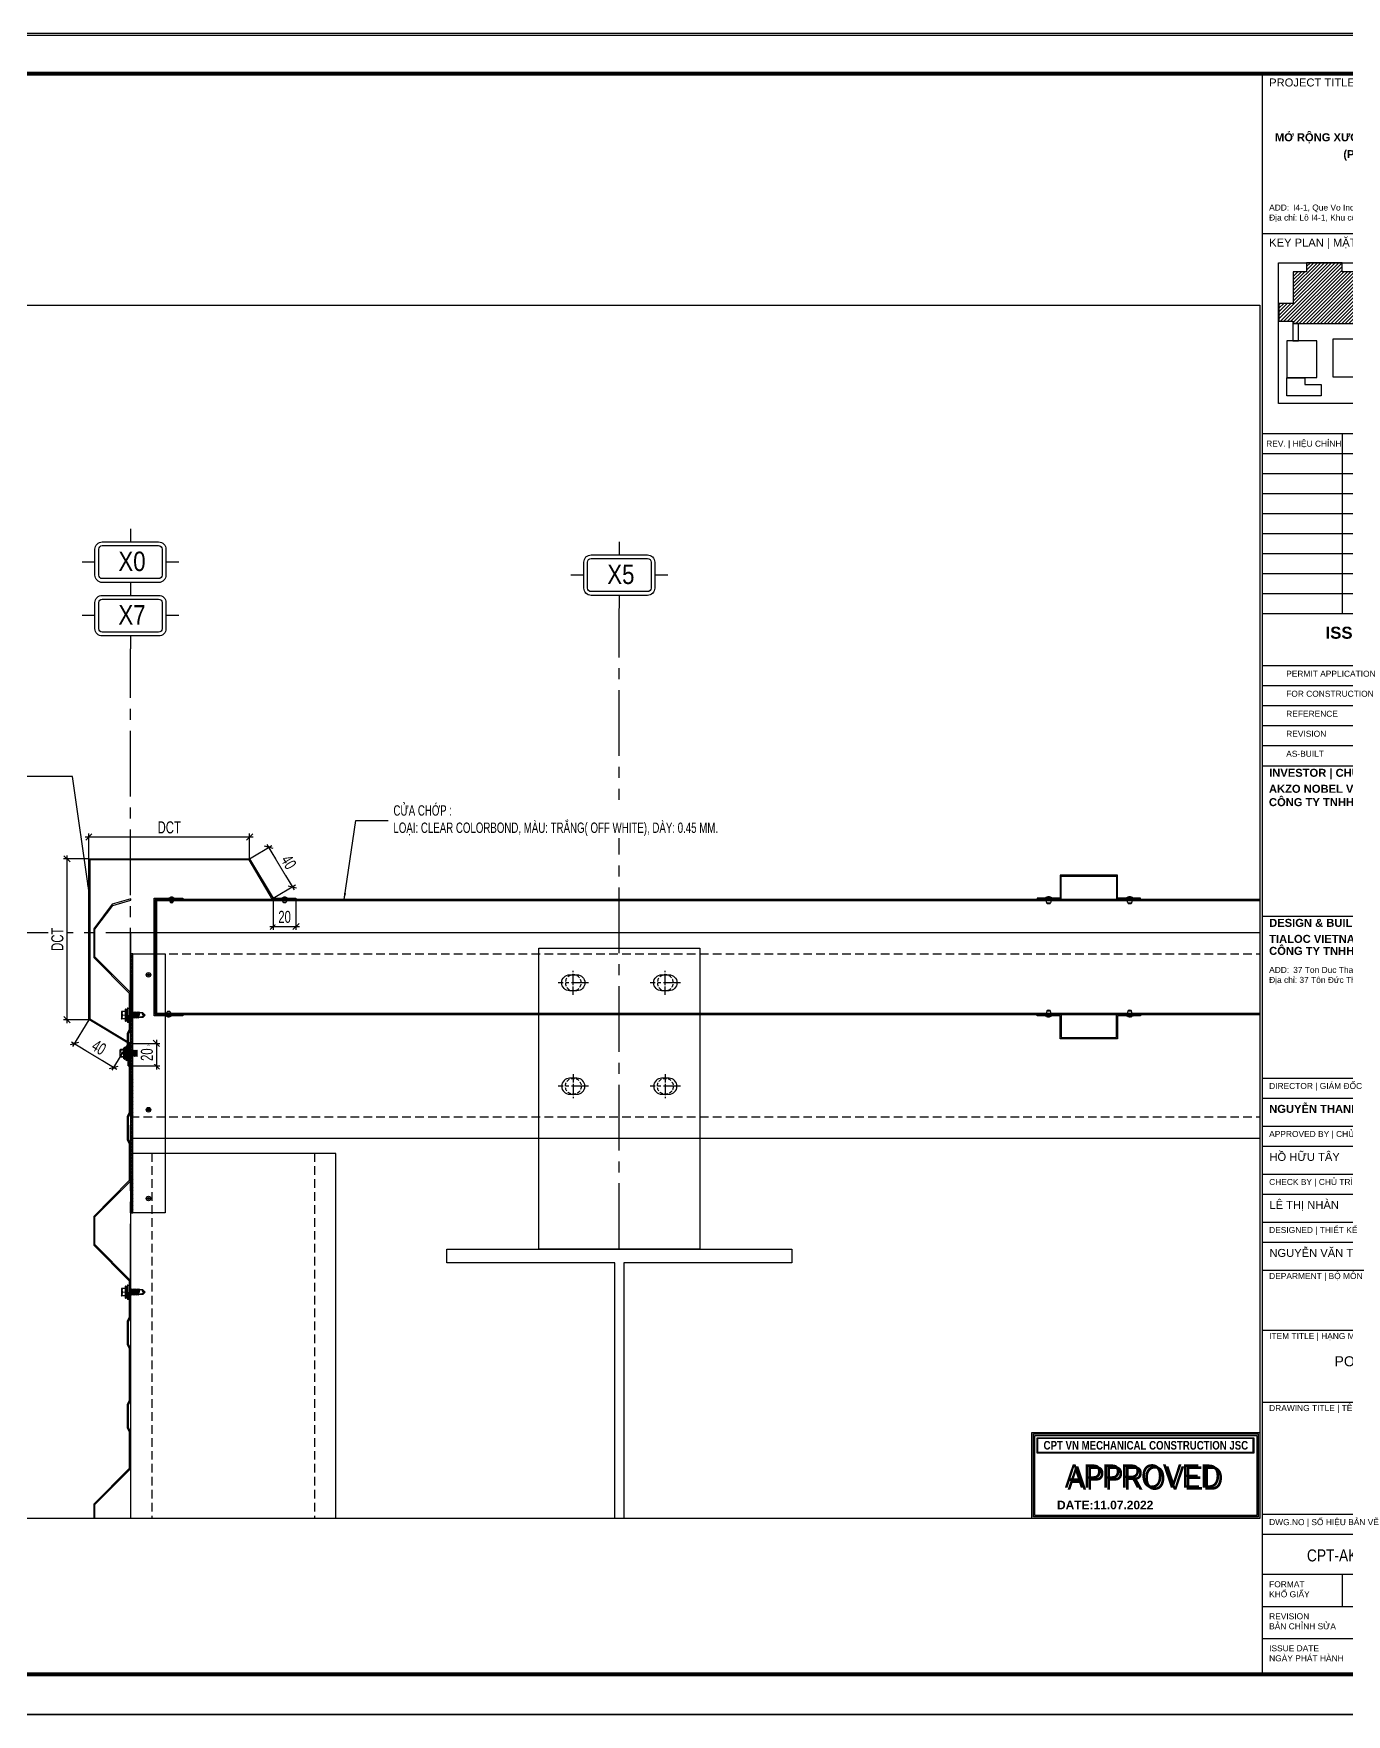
# Model space of a CAD drawing. Header units: inches. Extents: x 340055 to 349452, y -34649 to -30845.
# Drawn here: x 347856.7 to 348237.1, y -33834.9 to -33347.9 of the extents above; entities that cross this region are included whole.
import ezdxf
from ezdxf.enums import TextEntityAlignment as Align

# ---------------------------------------------------------------- set-up
doc = ezdxf.new("R2010")
doc.units = ezdxf.units.IN
doc.header["$MEASUREMENT"] = 0
doc.linetypes.add('CENTER2', pattern=[28.575, 19.05, -3.175, 3.175, -3.175])
doc.linetypes.add('HIDDEN', pattern=[0.375, 0.25, -0.125])
for name, color, linetype in [('0 @ 1', 7, 'Continuous'), ('1', 1, 'Continuous'), ('2', 2, 'Continuous'), ('250', 250, 'Continuous'), ('251', 251, 'Continuous'), ('3', 3, 'Continuous'), ('6', 6, 'Continuous'), ('7', 7, 'Continuous'), ('8', 8, 'Continuous'), ('9', 9, 'Continuous'), ('Co ban', 2, 'Continuous'), ('DIM', 8, 'Continuous'), ('flashing', 6, 'Continuous'), ('NET IN', 3, 'Continuous'), ('STRUCTURE', 1, 'Continuous')]:
    doc.layers.add(name, color=color, linetype=linetype)
doc.layers.add('Cover text', color=7, linetype='Continuous', true_color=0x52370f)
for name, color, linetype, lineweight in [('TEXT @ 1', 7, 'Continuous', 20), ('TL-TIILE BLOCK A2$0$TL-TITLE BLOCK - TEXT @ 1', 7, 'Continuous', 25), ('TL-TIILE BLOCK A2$0$TL-TITLE BLOCK 1', 7, 'Continuous', 50), ('TL-TIILE BLOCK A2$0$TL-TITLE BLOCK 2', 7, 'Continuous', 25), ('TL-TITLE BLOCK - TEXT', 7, 'Continuous', 25)]:
    doc.layers.add(name, color=color, linetype=linetype, lineweight=lineweight)
doc.styles.add('2501', font='', dxfattribs={"height": 250})
doc.styles.add('hx2', font='')
doc.styles.add('HX3', font='')
doc.styles.add('ST1H', font='vnshxh.shx', dxfattribs={"width": 0.7})
doc.styles.add('TIEU DE', font='', dxfattribs={"width": 0.8})
doc.styles.add('TL-TIILE BLOCK A2$0$MEP-TEXT T.BLOCK 1', font='arial.ttf', dxfattribs={"height": 1.5})
doc.styles.add('TL-TIILE BLOCK A2$0$MEP-TEXT T.BLOCK 2', font='arial.ttf')
doc.styles.add('TL-TIILE BLOCK A2$0$MEP-TEXT T.BLOCK 3', font='arial.ttf', dxfattribs={"height": 3})
doc.styles.get('2501').set_extended_font_data('.VnArialH', bold=True)
doc.styles.get('hx2').set_extended_font_data('.VnArial NarrowH')
doc.styles.get('HX3').set_extended_font_data('.VnBlackH')
doc.styles.get('TIEU DE').set_extended_font_data('.VnArial NarrowH')
doc.dimstyles.new('3', dxfattribs={"dimtxt": 3.5, "dimasz": 1.8, "dimexe": 1, "dimexo": 0, "dimgap": 1, "dimtad": 1, "dimdec": 0, "dimlfac": 3, "dimzin": 0, "dimdsep": 46, "dimtxsty": 'ST1H', "dimblk": 'OBLIQUE', "dimcen": 1, "dimdle": 1, "dimclrd": 8, "dimclre": 8, "dimclrt": 3, "dimadec": 0, "dimazin": 0, "dimtfac": 1, "dimtdec": 0, "dimtix": 1, "dimtofl": 0, "dimtmove": 1, "dimatfit": 3, "dimfxl": 0, "dimtolj": 1, "dimtzin": 0, "dimlwd": -1, "dimlwe": -1, "dimarcsym": 0})

# ---------------------------------------------------------------- blocks, each defined once
blk = doc.blocks.new('OVAl18-26')
at = {"layer": '250', "linetype": 'HIDDEN', "ltscale": 3}
blk.add_circle((0, 0), 1.78, dxfattribs=at)
at = {"layer": 'Co ban', "color": 71}
for p, q in [((0.82, 1.78), (-0.82, 1.78)), ((-0.82, -1.78), (0.82, -1.78))]:
    blk.add_line(p, q, dxfattribs=at)
for centre, start, end in [((-0.82, 0), 90, 270), ((0.82, 0), 270, 90)]:
    blk.add_arc(centre, 1.78, start, end, dxfattribs=at)
at = {"layer": 'DIM', "color": 5, "linetype": 'CENTER2', "ltscale": 0.2}
blk.add_line((-3.41, 0), (3.41, 0), dxfattribs=at)
at = {"layer": 'DIM', "color": 5, "linetype": 'CENTER2', "ltscale": 0.1}
blk.add_line((0, -2.74), (0, 2.74), dxfattribs=at)
blk.add_line((0, -2.74), (0, 2.74), dxfattribs=at)
blk = doc.blocks.new('751')
at = {"true_color": 0xfa051e}
h = blk.add_hatch(dxfattribs=at)
h.set_pattern_fill('ANSI31', color=1, scale=3, style=0)
h.set_pattern_definition([(135, (666177.15917, -3958.0753), (0.26516504294, 0.26516504294), [])])
h.paths.add_polyline_path([(349602.32, -42372.48), (349602.92, -42372.48), (349602.92, -42297.48), (349602.32, -42297.48)])
at = {"color": 8}
for p, q in [((349607.18, -42303.52), (349607.82, -42303.52)), ((349607.5, -42303.2), (349607.5, -42303.84)), ((349607.18, -42324.6), (349607.82, -42324.6)), ((349607.5, -42324.28), (349607.5, -42324.92)), ((349607.18, -42342.62), (349607.82, -42342.62)), ((349607.5, -42342.3), (349607.5, -42342.93)), ((349607.18, -42368.34), (349607.82, -42368.34)), ((349607.5, -42368.02), (349607.5, -42368.66))]:
    blk.add_line(p, q, dxfattribs=at)
at = {"color": 1, "true_color": 0xfa051e}
for points in [[(349612.32, -42372.48), (349602.32, -42372.48), (349602.32, -42297.48), (349612.32, -42297.48)], [(349602.32, -42372.48), (349602.92, -42372.48), (349602.92, -42297.48), (349602.32, -42297.48)]]:
    blk.add_lwpolyline(points, close=True, dxfattribs=at)
at = {"color": 8}
for centre, radius in [((349607.5, -42303.52), 0.665), ((349607.5, -42303.52), 0.318), ((349607.5, -42324.6), 0.665), ((349607.5, -42324.6), 0.318), ((349607.5, -42342.62), 0.665), ((349607.5, -42342.62), 0.318), ((349607.5, -42368.34), 0.665), ((349607.5, -42368.34), 0.318)]:
    blk.add_circle(centre, radius, dxfattribs=at)
blk = doc.blocks.new('Short_Self_drilling')
at = {"layer": 'STRUCTURE', "color": 1, "linetype": 'Continuous'}
for p, q in [((6.4, 1.7), (-6.4, 1.7)), ((5.1, 3.8), (-5.1, 3.8)), ((-2.6, 2.9), (-5.1, 2.9)), ((-3.4, 3.8), (-3.4, 6.8)), ((3, 7.2), (-3, 7.2)), ((2.6, 2.9), (-2.6, 2.9)), ((-2.1, 2.8), (-2.1, 2.9)), ((6.3, 0), (0, 0)), ((2.2, 2.8), (2.2, 2.9)), ((2.2, -0.5), (2.2, 0)), ((5.1, 2.9), (2.6, 2.9)), ((3.4, 3.8), (3.4, 6.8)), ((3, -1.2), (-2.7, -0.2)), ((3, -2.7), (-2.7, -1.8)), ((3, -4.2), (-2.7, -3.3)), ((3, -5.8), (-2.7, -4.8)), ((3, -7.3), (-2.7, -6.3)), ((-1.9, -8), (-2.7, -7.9)), ((-2.1, -1.4), (-2.1, -0.9)), ((-2.1, -2.9), (-2.1, -2.4)), ((-2.1, -4.4), (-2.1, -3.9)), ((-2.1, -6), (-2.1, -5.4)), ((-2.1, -7.5), (-2.1, -7)), ((-2.1, -12.3), (-2.1, -8.5)), ((3, -8.8), (-1.1, -8.1)), ((2.1, -12.3), (2.1, -9.1)), ((2.2, -2), (2.2, -1.5)), ((2.2, -3.6), (2.2, -3)), ((2.2, -5.1), (2.2, -4.6)), ((2.2, -6.6), (2.2, -6.1)), ((2.2, -8.1), (2.2, -7.6))]:
    blk.add_line(p, q, dxfattribs=at)
blk.add_lwpolyline([(6.4, 1.3), (6.4, 1.7), (2.1, 2.8), (-2.1, 2.8), (-6.4, 1.7), (-6.4, 1.3)], close=True, dxfattribs=at)
for points in [[(-6.4, 1.3, -0.088869), (-6.3, 0), (0, 0)], [(-0.1, 3.8), (-0.3, 6.2, 0.338878), (-3.1, 6.2), (-3.3, 3.8)], [(3.3, 3.8), (3.1, 6.2, 0.338878), (0.3, 6.2), (0.1, 3.8)], [(2.1, -12.3), (0.2, -14.2, -0.333596), (-0.2, -14.2), (-2.1, -12.3)], [(-0.1, -14), (-1, -12.2, -0.148657), (-1.4, -11.2), (-2, -7.7, -0.815006), (-1.2, -7.8, 0.150833), (-0.8, -8.7)], [(2.1, -12.3), (1.7, -11.7, 0.52242), (0.9, -11.7), (-0.2, -14.2)]]:
    blk.add_lwpolyline(points, format="xyb", dxfattribs=at)
for points in [[(3, -1.2), (2.2, -1.5), (-2.1, -0.8), (-2.7, -0.2), (-2.4, 0)], [(3, -2.7), (2.2, -3), (-2.1, -2.4), (-2.7, -1.8), (-2.1, -1.4), (2.2, -2), (3, -2.7)], [(3, -4.2), (2.2, -4.6), (-2.1, -3.9), (-2.7, -3.3), (-2.1, -2.9), (2.2, -3.6), (3, -4.2)], [(3, -5.8), (2.2, -6.1), (-2.1, -5.4), (-2.7, -4.8), (-2.1, -4.4), (2.2, -5.1), (3, -5.8)], [(3, -7.3), (2.2, -7.6), (-2.1, -7), (-2.7, -6.3), (-2.1, -6), (2.2, -6.6), (3, -7.3)], [(-1.8, -8.5), (-2.1, -8.5), (-2.7, -7.9), (-2.1, -7.5), (-1.8, -7.5)], [(-1.3, -7.6), (2.2, -8.1), (3, -8.8)], [(-1.2, 0), (2.2, -0.5), (3, -1.2)], [(3, -8.8), (2.2, -9.1), (-0.8, -8.7)]]:
    blk.add_lwpolyline(points, dxfattribs=at)
for centre, radius, start, end in [((-5, 3.3), 0.455, 109.7949, 250.2674), ((-3, 6.8), 0.429, 90.0311, 180.0311), ((3, 6.8), 0.429, 0.0311, 90.0311), ((5.1, 3.3), 0.435, 279.7276, 80.3347), ((10, 0.2), 3.74, 162.2963, 182.6103)]:
    blk.add_arc(centre, radius, start, end, dxfattribs=at)
blk = doc.blocks.new('RIVET')
at = {"color": 8}
for p, q in [((-3.9, 1.1), (-4.2, 0)), ((-4.2, 0), (-3.9, -1.1)), ((-3.9, -1.1), (-3.9, 1.1)), ((-3.5, -1.3), (-3.5, 1.3)), ((-1, -1.2), (-1, 1.3)), ((-1, 1.3), (-0.1, 1.3)), ((0, 1.3), (0, 2.4)), ((0, -1.3), (0, 1.3)), ((0.1, 2.5), (0.1, 2.5)), ((0.1, 2.5), (0.7, 1.4)), ((0.1, -2.5), (0.1, 2.5)), ((0.7, 1.1), (0.7, -1.1)), ((0.9, 0.7), (0.7, 0.7)), ((0.9, -0.7), (0.9, 0.7)), ((-0.1, -1.2), (-1, -1.2)), ((0, -2.4), (0, -1.3)), ((0.7, -1.4), (0.1, -2.5)), ((0.1, -2.5), (0.1, -2.5)), ((0.9, -0.7), (0.7, -0.7))]:
    blk.add_line(p, q, dxfattribs=at)
for centre, radius, start, end in [((-3.4, 0.7), 0.634, 101.5667, 142.2309), ((-2.5, -0.1), 1.78, 64.6352, 125.2369), ((-0.9, 3), 1.71, 240.4783, 268.3625), ((-0.1, 1.3), 0.0625, 270, 0), ((0.1, 2.4), 0.0625, 90, 180), ((0.1, 2.4), 0.0625, 26.5651, 90), ((0.1, 1.1), 0.625, 0, 26.5651), ((5.4, 0.6), 4.45, 179.0778, 187.9518), ((5.8, -0.6), 4.85, 172.415, 180.5555), ((-3.4, -0.7), 0.634, 217.7691, 258.4333), ((-2.5, 0.1), 1.78, 234.7631, 295.3648), ((-0.9, -3), 1.71, 91.6375, 119.5217), ((-0.1, -1.3), 0.0625, 0, 90), ((0.1, -2.4), 0.0625, 180, 270), ((0.1, -2.4), 0.0625, 270, 333.4349), ((0.1, -1.1), 0.625, 333.4349, 0)]:
    blk.add_arc(centre, radius, start, end, dxfattribs=at)
blk = doc.blocks.new('TENTRUC')
at = {"layer": '7'}
for p, q in [((0, 8.27), (0, 10.26)), ((-7.48, 5.13), (-5.48, 5.13)), ((5.48, 5.13), (7.48, 5.13)), ((0, 0), (0, 2))]:
    blk.add_line(p, q, dxfattribs=at)
blk.add_lwpolyline([(-4.36, 8.27), (4.36, 8.27, -0.414214), (5.48, 7.14), (5.48, 3.12, -0.414214), (4.36, 2), (-4.36, 2, -0.414214), (-5.48, 3.12), (-5.48, 7.14, -0.414214)], format="xyb", close=True, dxfattribs=at)
at = {"layer": '8', "ltscale": 15}
blk.add_lwpolyline([(-4.36, 7.68), (4.36, 7.68, -0.414214), (4.9, 7.14), (4.9, 3.12, -0.414214), (4.36, 2.58), (-4.36, 2.58, -0.414214), (-4.9, 3.12), (-4.9, 7.14, -0.414214)], format="xyb", close=True, dxfattribs=at)
at = {"layer": '3', "style": 'hx2'}
blk.add_attdef('TR', text='', height=2.9, dxfattribs=at).set_placement((-0.16, 3.83), align=Align.CENTER)
blk = doc.blocks.new('_Oblique')
at = {"color": 0, "linetype": 'ByBlock', "lineweight": -2}
blk.add_line((-0.5, -0.5), (0.5, 0.5), dxfattribs=at)
blk = doc.blocks.new('*D376')
at = {"color": 8, "linetype": 'Continuous', "transparency": 16777216}
for p, q in [((347872.68, -33586.99), (347872.68, -33579.65)), ((347919.3, -33586.99), (347919.3, -33579.65)), ((347871.68, -33580.65), (347920.3, -33580.65))]:
    blk.add_line(p, q, dxfattribs=at)
at = {"layer": 'Defpoints', "color": 0, "transparency": 16777216}
for p in [(347919.3, -33580.65), (347872.68, -33586.99), (347919.3, -33586.99)]:
    blk.add_point(p, dxfattribs=at)
at = {"color": 8, "transparency": 16777216, "xscale": 1.8, "yscale": 1.8, "zscale": 1.8, "rotation": 180}
blk.add_blockref('_Oblique', (347872.68, -33580.65), dxfattribs=at)
at = {"color": 8, "transparency": 16777216, "xscale": 1.8, "yscale": 1.8, "zscale": 1.8}
blk.add_blockref('_Oblique', (347919.3, -33580.65), dxfattribs=at)
at = {"color": 3, "transparency": 16777216, "insert": (347895.99, -33577.9), "char_height": 3.5, "attachment_point": 5, "style": 'ST1H', "bg_fill": 3, "box_fill_scale": 1.25, "bg_fill_color": 256, "bg_fill_true_color": 13158600, "bg_fill_transparency": 0}
blk.add_mtext('\\A1;dct', dxfattribs=at)
blk = doc.blocks.new('*D377')
at = {"color": 8, "linetype": 'Continuous', "transparency": 16777216}
for p, q in [((347926.15, -33598.4), (347926.15, -33607.59)), ((347932.71, -33598.4), (347932.71, -33607.59)), ((347925.15, -33606.59), (347933.71, -33606.59))]:
    blk.add_line(p, q, dxfattribs=at)
at = {"layer": 'Defpoints', "color": 0, "transparency": 16777216}
for p in [(347926.15, -33598.4), (347932.71, -33598.4)]:
    blk.add_point(p, dxfattribs=at)
at = {"color": 8, "transparency": 16777216, "xscale": 1.8, "yscale": 1.8, "zscale": 1.8, "rotation": 180}
blk.add_blockref('_Oblique', (347926.15, -33606.59), dxfattribs=at)
at = {"color": 8, "transparency": 16777216, "xscale": 1.8, "yscale": 1.8, "zscale": 1.8}
blk.add_blockref('_Oblique', (347932.71, -33606.59), dxfattribs=at)
at = {"color": 3, "transparency": 16777216, "insert": (347929.43, -33603.84), "char_height": 3.5, "attachment_point": 5, "style": 'ST1H', "bg_fill": 3, "box_fill_scale": 1.25, "bg_fill_color": 256, "bg_fill_true_color": 13158600, "bg_fill_transparency": 0}
blk.add_mtext('\\A1;20', dxfattribs=at)
at = {"layer": 'Defpoints', "color": 0, "transparency": 16777216}
blk.add_point((347932.71, -33606.59), dxfattribs=at)
blk = doc.blocks.new('*D378')
at = {"color": 8, "linetype": 'Continuous', "transparency": 16777216}
for p, q in [((347919.3, -33586.99), (347925.69, -33583.15)), ((347924.32, -33582.81), (347932.2, -33595.94)), ((347926.15, -33598.4), (347932.54, -33594.56))]:
    blk.add_line(p, q, dxfattribs=at)
at = {"layer": 'Defpoints', "color": 0, "transparency": 16777216}
for p in [(347919.3, -33586.99), (347926.15, -33598.4), (347931.68, -33595.08)]:
    blk.add_point(p, dxfattribs=at)
at = {"color": 8, "transparency": 16777216, "xscale": 1.8, "yscale": 1.8, "zscale": 1.8}
for p, rotation in [((347924.84, -33583.67), 120.9772330843806), ((347931.68, -33595.08), 300.9772330843806)]:
    blk.add_blockref('_Oblique', p, dxfattribs=dict(at, rotation=rotation))
at = {"color": 3, "transparency": 16777216, "insert": (347930.62, -33587.96), "char_height": 3.5, "attachment_point": 5, "rotation": 300.9772, "style": 'ST1H', "bg_fill": 3, "box_fill_scale": 1.25, "bg_fill_color": 256, "bg_fill_true_color": 13158600, "bg_fill_transparency": 0}
blk.add_mtext('\\A1;40', dxfattribs=at)
blk = doc.blocks.new('*D379')
at = {"color": 8, "linetype": 'Continuous', "transparency": 16777216}
for p, q in [((347872.68, -33586.99), (347865.34, -33586.99)), ((347866.34, -33585.99), (347866.34, -33634.61)), ((347872.68, -33633.61), (347865.34, -33633.61))]:
    blk.add_line(p, q, dxfattribs=at)
at = {"layer": 'Defpoints', "color": 0, "transparency": 16777216}
for p in [(347872.68, -33586.99), (347866.34, -33633.61), (347872.68, -33633.61)]:
    blk.add_point(p, dxfattribs=at)
at = {"color": 8, "transparency": 16777216, "xscale": 1.8, "yscale": 1.8, "zscale": 1.8}
for p, rotation in [((347866.34, -33586.99), 90), ((347866.34, -33633.61), 270)]:
    blk.add_blockref('_Oblique', p, dxfattribs=dict(at, rotation=rotation))
at = {"color": 3, "transparency": 16777216, "insert": (347863.59, -33610.3), "char_height": 3.5, "attachment_point": 5, "rotation": 90, "style": 'ST1H', "bg_fill": 3, "box_fill_scale": 1.25, "bg_fill_color": 256, "bg_fill_true_color": 13158600, "bg_fill_transparency": 0}
blk.add_mtext('\\A1;dct', dxfattribs=at)
blk = doc.blocks.new('*D380')
at = {"color": 8, "linetype": 'Continuous', "transparency": 16777216}
for p, q in [((347884.09, -33640.46), (347893.28, -33640.46)), ((347892.28, -33639.46), (347892.28, -33648.01)), ((347884.09, -33647.01), (347893.28, -33647.01))]:
    blk.add_line(p, q, dxfattribs=at)
at = {"layer": 'Defpoints', "color": 0, "transparency": 16777216}
for p in [(347884.09, -33640.46), (347884.09, -33647.01)]:
    blk.add_point(p, dxfattribs=at)
at = {"color": 8, "transparency": 16777216, "xscale": 1.8, "yscale": 1.8, "zscale": 1.8}
for p, rotation in [((347892.28, -33640.46), 90), ((347892.28, -33647.01), 270)]:
    blk.add_blockref('_Oblique', p, dxfattribs=dict(at, rotation=rotation))
at = {"color": 3, "transparency": 16777216, "insert": (347889.53, -33643.74), "char_height": 3.5, "attachment_point": 5, "rotation": 90, "style": 'ST1H', "bg_fill": 3, "box_fill_scale": 1.25, "bg_fill_color": 256, "bg_fill_true_color": 13158600, "bg_fill_transparency": 0}
blk.add_mtext('\\A1;20', dxfattribs=at)
at = {"layer": 'Defpoints', "color": 0, "transparency": 16777216}
blk.add_point((347892.28, -33647.01), dxfattribs=at)
blk = doc.blocks.new('*D381')
at = {"color": 8, "linetype": 'Continuous', "transparency": 16777216}
for p, q in [((347872.68, -33633.61), (347867.99, -33641.42)), ((347867.65, -33640.05), (347880.77, -33647.93)), ((347884.09, -33640.46), (347879.4, -33648.27))]:
    blk.add_line(p, q, dxfattribs=at)
at = {"layer": 'Defpoints', "color": 0, "transparency": 16777216}
for p in [(347872.68, -33633.61), (347884.09, -33640.46)]:
    blk.add_point(p, dxfattribs=at)
at = {"color": 8, "transparency": 16777216, "xscale": 1.8, "yscale": 1.8, "zscale": 1.8}
for p, rotation in [((347868.51, -33640.57), 149.0227669156193), ((347879.92, -33647.41), 329.0227669156193)]:
    blk.add_blockref('_Oblique', p, dxfattribs=dict(at, rotation=rotation))
at = {"color": 3, "transparency": 16777216, "insert": (347875.63, -33641.63), "char_height": 3.5, "attachment_point": 5, "rotation": 329.0228, "style": 'ST1H', "bg_fill": 3, "box_fill_scale": 1.25, "bg_fill_color": 256, "bg_fill_true_color": 13158600, "bg_fill_transparency": 0}
blk.add_mtext('\\A1;40', dxfattribs=at)
at = {"layer": 'Defpoints', "color": 0, "transparency": 16777216}
blk.add_point((347879.92, -33647.41), dxfattribs=at)
blk = doc.blocks.new('DAUKIEMSOAT')
at = {"layer": '1'}
h = blk.add_hatch(color=10, dxfattribs=at)
h.dxf.hatch_style = 1
h.paths.add_polyline_path([(-1009.3, -10752.83), (-1009.3, -10728.79), (-944.11, -10728.79), (-944.11, -10752.83)], flags=16)
h.paths.add_polyline_path([(-1009.73, -10753.26), (-1009.73, -10728.36), (-943.68, -10728.36), (-943.68, -10753.26)])
h = blk.add_hatch(color=10, dxfattribs=at)
h.dxf.hatch_style = 1
h.paths.add_polyline_path([(-945.66, -10734.13), (-1008.05, -10734.13), (-1008.05, -10730.05), (-945.66, -10730.05)], flags=16)
h.paths.add_polyline_path([(-945.4, -10729.86), (-945.4, -10734.33), (-1008.24, -10734.33), (-1008.24, -10729.86)])
at = {"layer": '1', "color": 10}
for points in [[(-1009.73, -10753.26), (-1009.73, -10728.36), (-943.68, -10728.36), (-943.68, -10753.26)], [(-1009.3, -10752.83), (-1009.3, -10728.79), (-944.11, -10728.79), (-944.11, -10752.83)], [(-1008.87, -10752.4), (-1008.87, -10729.22), (-944.54, -10729.22), (-944.54, -10752.4)], [(-945.4, -10729.86), (-945.4, -10734.33), (-1008.24, -10734.33), (-1008.24, -10729.86)], [(-945.66, -10734.13), (-1008.05, -10734.13), (-1008.05, -10730.05), (-945.66, -10730.05)]]:
    blk.add_lwpolyline(points, close=True, dxfattribs=at)
at = {"layer": '1', "color": 10, "style": '2501', "width": 0.8}
blk.add_text('CPT VN MECHANICAL CONSTRUCTION JSC', height=2.5, dxfattribs=at).set_placement((-1006.34, -10733.32))
at = {"layer": '1', "color": 10, "style": 'HX3', "width": 0.9}
blk.add_text('APPROVED', height=6.75, dxfattribs=at).set_placement((-977.64, -10744.37), align=Align.CENTER)
at = {"layer": '1', "color": 251, "linetype": 'Continuous', "true_color": 0x645e5e, "style": 'HX3', "width": 0.9}
blk.add_text('APPROVED', height=6.75, dxfattribs=at).set_placement((-976.82, -10744.92), align=Align.CENTER)
at = {"layer": '1', "color": 10, "style": '2501'}
blk.add_attdef('DATE', text='', height=2.48, dxfattribs=at).set_placement((-1002.45, -10749.37), align=Align.MIDDLE_LEFT)
blk = doc.blocks.new('A$C57dc6cef')
at = {"layer": 'DIM', "color": 1}
blk.add_blockref('DAUKIEMSOAT', (1009.73, 10753.26), dxfattribs=at).add_auto_attribs({'DATE': 'DATE:11.07.2022'})
blk = doc.blocks.new('A$Cc64c765f')
at = {"layer": '9'}
blk.add_blockref('A$C57dc6cef', (-1.75, 0), dxfattribs=at)
blk = doc.blocks.new('kt kien truc 1')
at = {"layer": 'TL-TITLE BLOCK - TEXT', "ltscale": 5}
h = blk.add_hatch(dxfattribs=at)
h.set_pattern_fill('ANSI31', color=252, scale=5)
h.set_pattern_definition([(45, (0.60566, 1.00843), (-0.44194174, 0.44194174), [])])
h.paths.add_polyline_path([(545.12, 360.52), (542.22, 360.52), (542.22, 362.74), (533.38, 362.74), (533.38, 360.49), (529, 360.49), (529, 362.74), (520.15, 362.74), (520.15, 360.49), (516.81, 360.49), (516.81, 352.55), (513.24, 352.56), (513.24, 348.16), (516.7, 348.16), (516.7, 347.6), (538.32, 347.6), (538.32, 348.92), (545.12, 348.92)])
at = {"layer": 'Defpoints', "color": 8}
blk.add_lwpolyline([(0, 0), (594, 0), (594, 420), (0, 420)], close=True, dxfattribs=at)
at = {"layer": 'TL-TIILE BLOCK A2$0$TL-TITLE BLOCK 1', "const_width": 1}
blk.add_lwpolyline([(20, 10), (579, 10), (584, 15), (584, 405), (579, 410), (20, 410), (15, 405), (15, 15)], close=True, dxfattribs=at)
at = {"layer": 'TL-TIILE BLOCK A2$0$TL-TITLE BLOCK 2'}
for p, q in [((509, 410), (509, 10)), ((584, 370), (509, 370)), ((584, 320), (509, 320)), ((584, 320), (509, 320)), ((529, 320), (529, 275)), ((584, 315), (509, 315)), ((584, 310), (509, 310)), ((584, 305), (509, 305)), ((584, 300), (509, 300)), ((584, 295), (509, 295)), ((584, 290), (509, 290)), ((584, 285), (509, 285)), ((584, 280), (509, 280)), ((584, 275), (509, 275)), ((584, 262), (509, 262)), ((584, 257), (509, 257)), ((584, 252), (509, 252)), ((584, 247), (509, 247)), ((584, 242), (509, 242)), ((509, 237), (584, 237)), ((509, 199.5), (584, 199.5)), ((509, 159), (584, 159)), ((509, 154), (559, 154)), ((509, 147), (584, 147)), ((509, 142), (559, 142)), ((509, 135), (584, 135)), ((509, 130), (559, 130)), ((509, 123), (584, 123)), ((509, 118), (559, 118)), ((509, 111), (584, 111)), ((509, 96), (584, 96)), ((509, 78), (584, 78)), ((509, 50), (584, 50)), ((509, 45), (584, 45)), ((509, 35), (584, 35)), ((529, 35), (529, 27)), ((509, 27), (584, 27)), ((509, 19), (584, 19))]:
    blk.add_line(p, q, dxfattribs=at)
at = {"layer": 'TL-TITLE BLOCK - TEXT'}
for points in [[(513.08, 362.74), (578.82, 362.74), (578.82, 327.57), (513.08, 327.57)], [(518.14, 347.6), (516.7, 347.6), (516.7, 343.27), (518.14, 343.27)], [(522.74, 343.27), (515.2, 343.27), (515.2, 334.03), (522.74, 334.03)], [(526.77, 343.77), (548.22, 343.77), (548.22, 334.18), (526.77, 334.18)]]:
    blk.add_lwpolyline(points, close=True, dxfattribs=at)
for points in [[(545.12, 360.52), (542.22, 360.52), (542.22, 362.74), (533.38, 362.74), (533.38, 360.49), (529, 360.49), (529, 362.74), (520.15, 362.74), (520.15, 360.49), (516.81, 360.49), (516.81, 352.55), (513.24, 352.56), (513.24, 348.16), (516.7, 348.16), (516.7, 347.6), (538.32, 347.6), (538.32, 348.92), (545.12, 348.92), (545.12, 360.52)], [(515.19, 333.96), (519.69, 333.96), (519.68, 332.29), (523.77, 332.29), (523.77, 329.49), (515.19, 329.49), (515.19, 333.96), (515.19, 333.96)]]:
    blk.add_lwpolyline(points, dxfattribs=at)
at = {"layer": '0 @ 1', "insert": (510.79, 152.31), "char_height": 2, "attachment_point": 1, "style": 'TL-TIILE BLOCK A2$0$MEP-TEXT T.BLOCK 2'}
blk.add_mtext_dynamic_manual_height_columns('\\pt10;{\\fArial|b1|i0|c0|p34;NGUYỄN THANH BẢO}', width=32.1571, gutter_width=12.5, heights=[0], dxfattribs=at)
at = {"layer": 'TEXT @ 1', "attachment_point": 1, "style": 'TL-TIILE BLOCK A2$0$MEP-TEXT T.BLOCK 1'}
for s, width, insert, char_height in [('{\\C1;HỒ HỮU TÂY}', 50.8254, (510.84, 140.31), 2), ('{\\C1;LÊ THỊ NHÀN}', 50.8254, (510.84, 128.31), 2), ('{\\C1;NGUYỄN VĂN THẮNG}', 50.8254, (510.84, 116.31), 2), ('\\pi10.78205;{\\C1;POWDER WAREHOUSE\\P     KHU SƠN BỘT}', 64.0147, (516.35, 89.49), 2.5)]:
    blk.add_mtext_dynamic_manual_height_columns(s, width=width, gutter_width=15, heights=[0], dxfattribs=dict(at, insert=insert, char_height=char_height))
at = {"layer": 'TL-TIILE BLOCK A2$0$TL-TITLE BLOCK - TEXT @ 1', "attachment_point": 1}
for s, width, heights, insert, char_height, style in [('PROJECT TITLE | TÊN DỰ ÁN', 66.5482, [0], (510.78, 408.79), 2, 'TL-TIILE BLOCK A2$0$MEP-TEXT T.BLOCK 2'), ('\\pi0.50923;{\\fArial|b1|i0|c0|p34;MỞ RỘNG XƯỞNG SẢN XUẤT SƠN CÔNG NGHIỆP}', 68.8384, [0], (511.72, 395.1), 2, 'TL-TIILE BLOCK A2$0$MEP-TEXT T.BLOCK 3'), ('\\pi0.50924;{\\fArial|b1|i0|c0|p34;(POWER PROJECT)}', 32.1689, [0], (528.82, 390.88), 2, 'TL-TIILE BLOCK A2$0$MEP-TEXT T.BLOCK 3'), ('ADD:^II4-1, Que Vo Industrial Park, Bac Ninh Province, Viet Nam ', 66.5482, [0], (510.78, 377.29), 1.5, 'TL-TIILE BLOCK A2$0$MEP-TEXT T.BLOCK 1'), ('Địa chỉ: Lô I4-1, Khu công nghiệp Quế Võ, Bắc Ninh, Việt Nam', 66.5482, [0], (510.78, 374.79), 1.5, 'TL-TIILE BLOCK A2$0$MEP-TEXT T.BLOCK 1'), ('KEY PLAN | MẶT BẰNG ĐỊNH VỊ', 66.5482, [0], (510.78, 368.79), 2, 'TL-TIILE BLOCK A2$0$MEP-TEXT T.BLOCK 2'), ('REV. | HIỆU CHỈNH', 37.618, [0], (510.04, 318.29), 1.5, 'TL-TIILE BLOCK A2$0$MEP-TEXT T.BLOCK 1'), ('\\pi11.8638;{\\fArial|b1|i0|c0|p34;ISSUANCE PURPOSE}', 66.5482, [0], (513.01, 271.79), 3, 'TL-TIILE BLOCK A2$0$MEP-TEXT T.BLOCK 3'), ('PERMIT APPLICATION ', 44.9946, [0], (515.04, 260.79), 1.5, 'TL-TIILE BLOCK A2$0$MEP-TEXT T.BLOCK 1'), ('FOR CONSTRUCTION', 44.9946, [0], (515.04, 255.79), 1.5, 'TL-TIILE BLOCK A2$0$MEP-TEXT T.BLOCK 1'), ('REFERENCE ', 44.9946, [0], (515.04, 250.79), 1.5, 'TL-TIILE BLOCK A2$0$MEP-TEXT T.BLOCK 1'), ('REVISION', 44.9946, [1.55], (515.04, 245.79), 1.5, 'TL-TIILE BLOCK A2$0$MEP-TEXT T.BLOCK 1'), ('AS-BUILT ', 44.9946, [0], (515.04, 240.79), 1.5, 'TL-TIILE BLOCK A2$0$MEP-TEXT T.BLOCK 1'), ('{\\fArial|b1|i0|c0|p34;INVESTOR | CHỦ ĐẦU TƯ}', 66.5482, [0], (510.78, 236.29), 2, 'TL-TIILE BLOCK A2$0$MEP-TEXT T.BLOCK 2'), ('\\pi5.64586;{\\fArial|b1|i0|c0|p34;AKZO NOBEL VIETNAM CO., LTD\\PCÔNG TY TNHH AKZO NOBEL VIỆT NAM}', 66.5482, [0], (505.09, 232.29), 2, 'TL-TIILE BLOCK A2$0$MEP-TEXT T.BLOCK 2'), ('{\\fArial|b1|i0|c0|p34;DESIGN & BUILD CONTRACTOR | TỔNG THẦU}', 66.5482, [0], (510.78, 198.79), 2, 'TL-TIILE BLOCK A2$0$MEP-TEXT T.BLOCK 2'), ('{\\fArial|b1|i0|c0|p34;TIALOC VIETNAM CO.,LTD}', 66.5482, [0], (510.78, 194.79), 2, 'TL-TIILE BLOCK A2$0$MEP-TEXT T.BLOCK 2'), ('{\\fArial|b1|i0|c0|p34;CÔNG TY TNHH TIALOC VIỆT NAM}', 66.5482, [0], (510.78, 191.79), 2, 'TL-TIILE BLOCK A2$0$MEP-TEXT T.BLOCK 2'), ('ADD:^I37 Ton Duc Thang Str, Ben Nghe Ward, Dictrict 1, Ho Chi Minh City ', 70.4569, [0], (510.78, 186.79), 1.5, 'TL-TIILE BLOCK A2$0$MEP-TEXT T.BLOCK 1'), ('Địa chỉ: 37 Tôn Đức Thắng, phường Bến Nghé, Quận 1, TP. Hồ Chí Minh', 70.522, [0], (510.78, 184.29), 1.5, 'TL-TIILE BLOCK A2$0$MEP-TEXT T.BLOCK 1'), ('DIRECTOR | GIÁM ĐỐC', 57.2397, [0], (510.78, 157.79), 1.5, 'TL-TIILE BLOCK A2$0$MEP-TEXT T.BLOCK 1'), ('APPROVED BY | CHỦ NHIỆM THIẾT KẾ', 57.2397, [0], (510.78, 145.79), 1.5, 'TL-TIILE BLOCK A2$0$MEP-TEXT T.BLOCK 1'), ('CHECK BY | CHỦ TRÌ THIẾT KẾ', 50.8254, [0], (510.78, 133.79), 1.5, 'TL-TIILE BLOCK A2$0$MEP-TEXT T.BLOCK 1'), ('DESIGNED | THIẾT KẾ', 44.9979, [0], (510.78, 121.79), 1.5, 'TL-TIILE BLOCK A2$0$MEP-TEXT T.BLOCK 1'), ('DEPARMENT | BỘ MÔN', 63.0963, [0], (510.78, 110.29), 1.5, 'TL-TIILE BLOCK A2$0$MEP-TEXT T.BLOCK 1'), ('ITEM TITLE | HẠNG MỤC THIẾT KẾ', 63.0963, [0], (510.78, 95.29), 1.5, 'TL-TIILE BLOCK A2$0$MEP-TEXT T.BLOCK 1'), ('DRAWING TITLE | TÊN BẢN VẼ', 63.0963, [0], (510.78, 77.29), 1.5, 'TL-TIILE BLOCK A2$0$MEP-TEXT T.BLOCK 1'), ('DWG.NO | SỐ HIỆU BẢN VẼ', 37.618, [0], (510.78, 48.79), 1.5, 'TL-TIILE BLOCK A2$0$MEP-TEXT T.BLOCK 1'), ('FORMAT', 21.1246, [0], (510.78, 33.27), 1.5, 'TL-TIILE BLOCK A2$0$MEP-TEXT T.BLOCK 1'), ('KHỔ GIẤY', 31.0296, [0], (510.78, 30.77), 1.5, 'TL-TIILE BLOCK A2$0$MEP-TEXT T.BLOCK 1'), ('REVISION', 21.1246, [0], (510.78, 25.27), 1.5, 'TL-TIILE BLOCK A2$0$MEP-TEXT T.BLOCK 1'), ('BẢN CHỈNH SỬA', 31.0296, [0], (510.78, 22.77), 1.5, 'TL-TIILE BLOCK A2$0$MEP-TEXT T.BLOCK 1'), ('ISSUE DATE', 21.1246, [0], (510.78, 17.27), 1.5, 'TL-TIILE BLOCK A2$0$MEP-TEXT T.BLOCK 1'), ('NGÀY PHÁT HÀNH', 31.0296, [0], (510.78, 14.77), 1.5, 'TL-TIILE BLOCK A2$0$MEP-TEXT T.BLOCK 1')]:
    blk.add_mtext_dynamic_manual_height_columns(s, width=width, gutter_width=15, heights=heights, dxfattribs=dict(at, insert=insert, char_height=char_height, style=style))

msp = doc.modelspace()

# ---------------------------------------------------------------- linework, layer by layer
at = {"color": 8, "linetype": 'CENTER2'}
for p, q in [((348026.4323, -33700.064), (348026.4323, -33514.4179)), ((347884.7538, -33711.8083), (347884.7538, -33526.1623)), ((348211.037, -33608.3973), (347780.1468, -33608.3973))]:
    msp.add_line(p, q, dxfattribs=at)
at = {"color": 8}
msp.add_lwpolyline([(347642.7079, -33426.5398), (348212.0458, -33426.5398), (348212.0458, -33778.1197), (347642.7079, -33778.1197)], close=True, dxfattribs=at)
at = {"color": 3, "ltscale": 15}
msp.add_lwpolyline([(347874.4433, -33778.1197), (347874.4433, -33774.0912), (347884.7604, -33763.784), (347884.7604, -33752.9475), (347884.1613, -33751.7395), (347884.1613, -33745.2395), (347884.7604, -33744.0316), (347884.7604, -33728.8414), (347884.1613, -33727.6334), (347884.1613, -33721.1334), (347884.7604, -33719.9255), (347884.7604, -33709.1751), (347874.4433, -33698.79), (347874.4433, -33690.7315), (347884.7604, -33680.3464), (347884.7604, -33669.5106), (347884.1613, -33668.3026), (347884.1613, -33661.8026), (347884.7604, -33660.5947), (347884.7604, -33645.4045), (347884.1613, -33644.1965), (347884.1613, -33637.6966), (347884.7604, -33636.4886), (347884.7604, -33625.7375), (347874.4433, -33615.4303), (347874.4433, -33607.3477), (347879.6597, -33600.5015), (347884.8238, -33598.9279), (347884.8238, -33598.5946), (347879.4947, -33600.1682), (347874.1099, -33607.2352), (347874.1099, -33615.5685), (347884.427, -33625.8756), (347884.427, -33636.4105), (347883.828, -33637.6184), (347883.828, -33644.2746), (347884.427, -33645.4826), (347884.427, -33660.5166), (347883.828, -33661.7245), (347883.828, -33668.3807), (347884.427, -33669.5887), (347884.427, -33680.209), (347874.1099, -33690.5941), (347874.1099, -33698.9274), (347884.427, -33709.3125), (347884.427, -33719.8474), (347883.828, -33721.0553), (347883.828, -33727.7115), (347884.427, -33728.9195), (347884.427, -33743.9535), (347883.828, -33745.1614), (347883.828, -33751.8176), (347884.427, -33753.0256), (347884.427, -33763.6459), (347874.1099, -33773.953), (347874.1099, -33778.1197)], dxfattribs=at)
at = {"color": 71, "ltscale": 0.1}
for points in [[(348212.0458, -33632.1179), (347892.3003, -33632.1179), (347891.9664, -33632.1179), (347891.9664, -33598.7334), (347892.3003, -33598.7334), (348212.0458, -33598.7334)], [(348212.0458, -33598.7334), (347892.3003, -33598.7334), (347891.9664, -33598.7334), (347891.9664, -33632.1179), (347892.3003, -33632.1179), (348212.0458, -33632.1179)], [(348212.0458, -33631.784), (347892.3003, -33631.784), (347892.3003, -33631.784), (347892.3003, -33599.0673), (347892.3003, -33599.0673), (348212.0458, -33599.0673)], [(348212.0458, -33599.0673), (347892.3003, -33599.0673), (347892.3003, -33599.0673), (347892.3003, -33631.784), (347892.3003, -33631.784), (348212.0458, -33631.784)]]:
    msp.add_lwpolyline(points, dxfattribs=at)
at = {"color": 94}
for points in [[(348212.0458, -33608.3973), (347884.7604, -33608.3973), (347884.7604, -33667.8973), (348212.0458, -33667.8973)], [(347944.2604, -33778.1197), (347944.2604, -33672.335), (347884.7604, -33672.335), (347884.7604, -33778.1197)]]:
    msp.add_lwpolyline(points, dxfattribs=at)
at = {"color": 94, "linetype": 'HIDDEN', "ltscale": 10}
for points in [[(347884.7604, -33614.564), (348212.0458, -33614.564)], [(347884.7604, -33661.7306), (348212.0458, -33661.7306)], [(347890.927, -33672.335), (347890.927, -33778.1197)], [(347938.0937, -33672.335), (347938.0937, -33778.1197)]]:
    msp.add_lwpolyline(points, dxfattribs=at)
at = {"layer": '2'}
msp.add_lwpolyline([(348025.0989, -33778.1197), (348025.0989, -33704.064), (347976.4323, -33704.064), (347976.4323, -33700.064), (348076.4323, -33700.064), (348076.4323, -33704.064), (348027.7656, -33704.064), (348027.7656, -33778.1197)], dxfattribs=at)
at = {"layer": '6', "color": 9}
msp.add_lwpolyline([(348049.7656, -33700.064), (348003.0989, -33700.064), (348003.0989, -33612.8973), (348049.7656, -33612.8973)], close=True, dxfattribs=at)
at = {"layer": 'flashing'}
for points in [[(347919.1133, -33587.3246), (347873.0183, -33587.3246), (347873.0183, -33633.3659), (347884.427, -33640.2148), (347884.427, -33646.9607), (347884.0937, -33646.9607), (347884.0937, -33640.4035), (347872.6849, -33633.5546), (347872.6849, -33586.9913), (347919.302, -33586.9913), (347926.1509, -33598.4001), (347932.7081, -33598.4001), (347932.7081, -33598.7334), (347925.9622, -33598.7334)], [(348154.1553, -33598.3978), (348147.4887, -33598.3978), (348147.4887, -33598.7334), (348154.4909, -33598.7334), (348154.4909, -33592.0645), (348167.4277, -33592.0645), (348170.4909, -33592.0645), (348170.4909, -33598.7334), (348177.4931, -33598.7334), (348177.4931, -33598.3978), (348170.8265, -33598.3978), (348170.8265, -33591.7312), (348167.4277, -33591.7312), (348154.1553, -33591.7312)], [(347891.6325, -33619.1626), (347891.6325, -33598.3973), (347899.9792, -33598.3973), (347899.9792, -33598.7334), (347891.9664, -33598.7334), (347891.9664, -33619.1626), (347891.9664, -33632.1202), (347899.9792, -33632.1202), (347899.9792, -33632.4563), (347891.6325, -33632.4563)], [(348154.1553, -33632.4535), (348147.4887, -33632.4535), (348147.4887, -33632.1179), (348154.4909, -33632.1179), (348154.4909, -33638.7868), (348167.4277, -33638.7868), (348170.4909, -33638.7868), (348170.4909, -33632.1179), (348177.4931, -33632.1179), (348177.4931, -33632.4535), (348170.8265, -33632.4535), (348170.8265, -33639.1201), (348167.4277, -33639.1201), (348154.1553, -33639.1201)]]:
    msp.add_lwpolyline(points, close=True, dxfattribs=at)

# ---------------------------------------------------------------- block references
at = {"color": 240, "true_color": 0xfc0324}
msp.add_blockref('751', (-1717.4996, 8682.9168), dxfattribs=at)
at = {"color": 1, "zscale": 0.320000000024784}
for p, xscale, yscale, rotation in [((347884.427, -33632.287), 0.320000000024784, 0.320000000024784, 89.96887244519539), ((347884.0937, -33643.3488), -0.320000000024278, 0.3199999998323619, 90.03112738805191), ((347884.427, -33712.5473), 0.320000000024784, 0.320000000024784, 89.96887244519539)]:
    msp.add_blockref('Short_Self_drilling', p, dxfattribs=dict(at, xscale=xscale, yscale=yscale, rotation=rotation))
msp.add_blockref('A$Cc64c765f', (348147.7422, -33778.1197))
at = {"layer": '251', "color": 9, "xscale": -1.296296296641231, "yscale": 1.296296296175569, "zscale": 1.296296296254089}
for p in [(348013.0989, -33622.8973), (348039.7656, -33622.8973)]:
    msp.add_blockref('OVAl18-26', p, dxfattribs=at)
at = {"layer": '251', "color": 9, "xscale": 1.296296296641231, "yscale": 1.296296296641231, "zscale": 1.296296296641231, "rotation": 180}
for p in [(348013.0989, -33652.8973), (348039.7656, -33652.8973)]:
    msp.add_blockref('OVAl18-26', p, dxfattribs=at)
at = {"layer": '3'}
ref = msp.add_blockref('TENTRUC', (347884.7538, -33491.4149), dxfattribs=dict(at, xscale=1.875, yscale=1.875, zscale=1.875, rotation=180))
ref.add_attrib('TR', 'X0', dxfattribs={"layer": '0', "height": 5.625, "style": 'hx2'}).set_placement((347885.2016, -33503.6064), align=Align.CENTER)
ref = msp.add_blockref('TENTRUC', (348026.4323, -33495.1711), dxfattribs=dict(at, xscale=1.875, yscale=1.875, zscale=1.875, rotation=180))
ref.add_attrib('TR', 'X5', dxfattribs={"layer": '0', "height": 5.625, "style": 'hx2'}).set_placement((348026.8801, -33507.3626), align=Align.CENTER)
ref = msp.add_blockref('TENTRUC', (347884.7538, -33506.9155), dxfattribs=dict(at, xscale=1.875, yscale=1.875, zscale=1.875, rotation=180))
ref.add_attrib('TR', 'X7', dxfattribs={"layer": '0', "height": 5.625, "style": 'hx2'}).set_placement((347885.2016, -33519.107), align=Align.CENTER)
at = {"layer": 'flashing', "color": 0, "ltscale": 500}
for p, xscale, yscale, zscale, rotation in [((347896.6904, -33598.3945), 0.3130008012522012, 0.3130008012522012, 0.3130008012522012, 90), ((347929.4295, -33598.4001), -0.3255208330228925, 0.3255208332557231, 0.3255208333343695, 270), ((348150.843, -33598.3978), -0.390625, 0.390625, 0.3906250000012433, 270), ((348174.3431, -33598.3978), -0.390625, 0.390625, 0.3906250000012433, 270), ((347895.8059, -33632.4563), -0.3130008012522012, 0.3130008012522012, 0.3130008012830477, 90), ((348150.843, -33632.4535), 0.390625, 0.390625, 0.390625, 270), ((348174.3431, -33632.4535), 0.390625, 0.390625, 0.390625, 270)]:
    msp.add_blockref('RIVET', p, dxfattribs=dict(at, xscale=xscale, yscale=yscale, zscale=zscale, rotation=rotation))

# ---------------------------------------------------------------- leaders
at = {"color": 9}
msp.add_leader([(347946.7155, -33598.7334), (347950.1028, -33575.9334), (347960.9685, -33575.9334)], dimstyle='3', override={"dimgap": 1, "dimtad": 0}, dxfattribs=at)

# ---------------------------------------------------------------- next in the draw order: texts
at = {"layer": '3', "insert": (347960.9685, -33575.9334), "char_height": 3, "attachment_point": 4, "style": 'ST1H', "bg_fill": 2}
msp.add_mtext('\\A1;cöa chíp : \\Plo¹i: CLEAR COLORBOND, mµu: tr¾ng( Off white), dµy: 0.45 mm.', dxfattribs=at)

# ---------------------------------------------------------------- next in the draw order: dimensions: what is measured, and where the dimension line sits
at = {"color": 8}
dim = msp.add_linear_dim(base=(347919.302, -33580.6496), p1=(347872.6849, -33586.9913), p2=(347919.302, -33586.9913), text='dct', dimstyle='3', dxfattribs=at)
dim.commit()
dim.dimension.update_dxf_attribs({"geometry": '*D376', "text_midpoint": (347895.9935, -33577.8996)})
dim = msp.add_linear_dim(base=(347932.7081, -33606.5909), p1=(347926.1509, -33598.4001), p2=(347932.7081, -33598.4001), dimstyle='3', dxfattribs=at)
dim.commit()
dim.dimension.update_dxf_attribs({"geometry": '*D377', "text_midpoint": (347929.4295, -33603.8409)})
dim = msp.add_linear_dim(base=(347892.2846, -33647.0144), p1=(347884.0937, -33640.4573), p2=(347884.0937, -33647.0144), angle=270, dimstyle='3', dxfattribs=at)
dim.commit()
dim.dimension.update_dxf_attribs({"geometry": '*D380', "text_midpoint": (347889.5346, -33643.7358)})

# ---------------------------------------------------------------- next in the draw order: dimensions: what is measured, and where the dimension line sits
dim = msp.add_aligned_dim(p1=(347919.302, -33586.9913), p2=(347926.1509, -33598.4001), distance=6.4544, dimstyle='3', dxfattribs=at)
dim.commit()
dim.dimension.update_dxf_attribs({"geometry": '*D378', "text_midpoint": (347930.618, -33587.9582)})
dim = msp.add_linear_dim(base=(347866.3432, -33633.6084), p1=(347872.6849, -33586.9913), p2=(347872.6849, -33633.6084), angle=270, text='dct', dimstyle='3', dxfattribs=at)
dim.commit()
dim.dimension.update_dxf_attribs({"geometry": '*D379', "text_midpoint": (347863.5932, -33610.2998)})

# ---------------------------------------------------------------- next in the draw order: dimensions: what is measured, and where the dimension line sits
dim = msp.add_aligned_dim(p1=(347872.6849, -33633.6084), p2=(347884.0937, -33640.4573), distance=-8.1142, dimstyle='3', dxfattribs=at)
dim.commit()
dim.dimension.update_dxf_attribs({"geometry": '*D381', "text_midpoint": (347875.6284, -33641.6319)})

# ---------------------------------------------------------------- next in the draw order: leaders
at = {"color": 9}
msp.add_leader([(347872.6849, -33596.1389), (347867.9849, -33563.1676), (347850.9392, -33563.1676)], dimstyle='3', override={"dimgap": 1, "dimtad": 0}, dxfattribs=at)

# ---------------------------------------------------------------- next in the draw order: linework, layer by layer
at = {"layer": 'NET IN'}
msp.add_lwpolyline([(347622.4698, -33348.2982), (348311.2497, -33348.2982), (348311.2497, -33834.8987), (347622.4698, -33834.8987)], close=True, dxfattribs=at)

# ---------------------------------------------------------------- next in the draw order: block references
at = {"layer": '3'}
ref = msp.add_blockref('kt kien truc 1', (347622.4699, -33834.8987), dxfattribs=dict(at, xscale=1.159562065285868, yscale=1.159562065285868, zscale=1.159562065285868))
ref.add_attrib('STT', 'CPT-AKZ-02-TD-039', dxfattribs={"layer": 'Cover text', "ltscale": 0.5, "height": 3.478686, "style": 'TIEU DE'}).set_placement((348244.4128, -33788.8333), align=Align.MIDDLE_CENTER)

doc.saveas('drawing.dxf')
